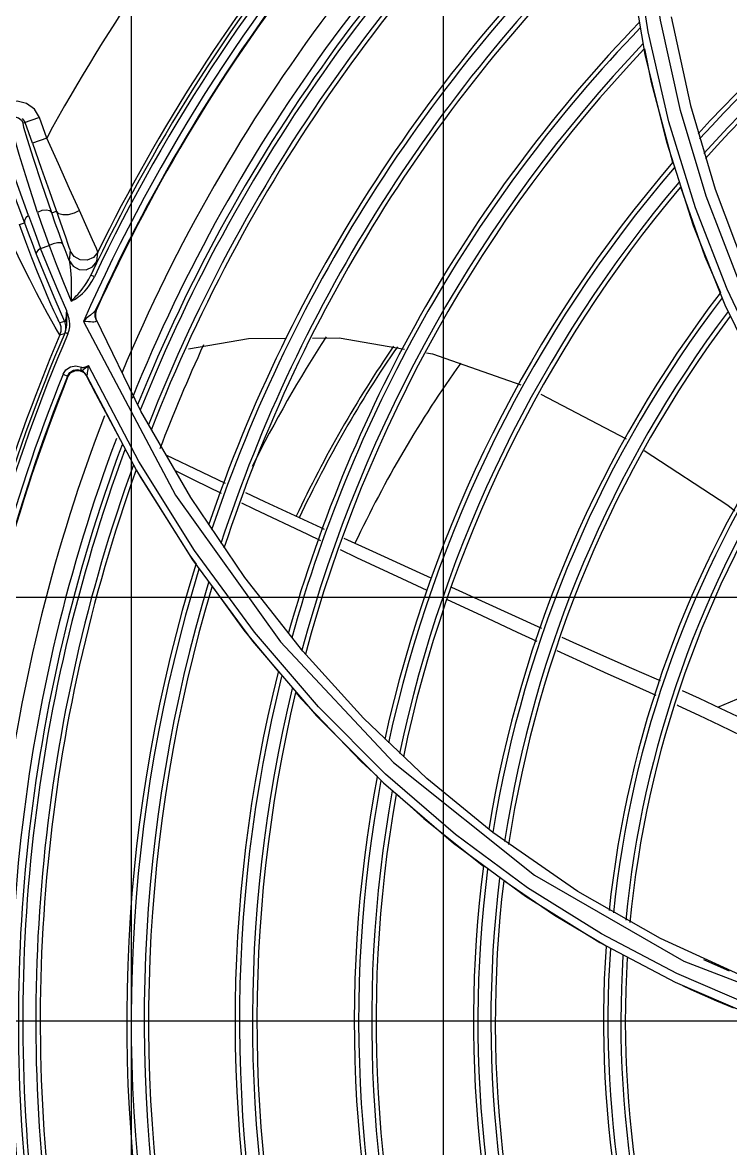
# Model space of a CAD drawing. Header units: metres. Extents: x -367 to 374, y -238 to 224.
# Drawn here: x 348.5031 to 348.5685, y 176.7491 to 176.8531 of the extents above; entities that cross this region are included whole.
import ezdxf
from ezdxf.enums import TextEntityAlignment as Align

# ---------------------------------------------------------------- set-up
doc = ezdxf.new("R2010")
doc.units = ezdxf.units.M
for name, color, linetype in [('ELE-ALIMENTADORES', 160, 'Continuous'), ('LA_BAU_BASES GERAIS_R00$0$ARQ-XREF-ATT', 8, 'Continuous'), ('LA_BAU_BASES GERAIS_R00$0$BASE', 253, 'Continuous'), ('LA_BAU_BASES GERAIS_R00$0$dutos', 31, 'Continuous')]:
    doc.layers.add(name, color=color, linetype=linetype)
doc.styles.add('LA_BAU_BASES GERAIS_R00$0$R60-125-RS', font='romans.shx', dxfattribs={"height": 0.19})
doc.styles.add('LA_BAU_BASES GERAIS_R00$0$R80-100-RS', font='romans.shx', dxfattribs={"height": 0.203})

# ---------------------------------------------------------------- blocks, each defined once
blk = doc.blocks.new('LA_BAU_BASES GERAIS_R00$0$LA_BAU_ALVENARIA SUPERIOR_R01')
at = {"layer": 'LA_BAU_BASES GERAIS_R00$0$BASE', "linetype": 'Continuous'}
blk.add_line((254.7, 176.8), (245.4, 176.8), dxfattribs=at)
blk = doc.blocks.new('LA_BAU_BASES GERAIS_R00$0$A$C2E3D5B4E')
at = {"layer": 'LA_BAU_BASES GERAIS_R00$0$dutos', "color": 251}
for p, q in [((-18.23678605464966, -1.455469513867399), (-18.23678605464966, -0.8957732504447335)), ((-18.20803900220153, -0.8957732504447335), (-18.20803900220153, -1.455469513867399)), ((-18.18937350055137, -1.099858523715454), (-18.19081154099035, -1.091377694332266)), ((-18.18698678761007, -1.096405056943411), (-18.18520906738752, -1.104562898105712)), ((-18.18520906738752, -1.104562898105712), (-18.18292602631129, -1.112309640008959)), ((-18.24687540031471, -1.105775212794185), (-18.24661064350084, -1.106158326810771)), ((-18.24529233861381, -1.105687746094361), (-18.24678246082783, -1.106219658543239)), ((-18.24461640573338, -1.107581341339198), (-18.24529237037814, -1.105687649057188)), ((-18.24593470457523, -1.108051931059151), (-18.24661064353995, -1.106158326826232)), ((-18.24461640059087, -1.1075813476902), (-18.24593470372179, -1.108051933451122)), ((-18.18292602631129, -1.112309640008959), (-18.18017119409956, -1.119656440113602)), ((-18.24415364714514, -1.114497747262419), (-18.24372169768628, -1.114343559039924)), ((-18.24713666218906, -1.115562573490649), (-18.24668245117289, -1.115400438806034)), ((-18.24338051051245, -1.115325005720194), (-18.2428691753056, -1.116779817105169)), ((-18.18198867986803, -1.123020791220085), (-18.18492495923726, -1.115696441766147)), ((-18.24517999187788, -1.117771729409185), (-18.24439709032492, -1.117508191240802)), ((-18.24440718797587, -1.119705615851387), (-18.24517999187788, -1.117771729409185)), ((-18.24246270795334, -1.117999819872409), (-18.24255066102057, -1.118893363228551)), ((-18.23998790779672, -1.118988423708913), (-18.23990051253725, -1.118108562939312)), ((-18.24018239139787, -1.11943724997235), (-18.24055185059763, -1.120245741659062)), ((-18.2402233895358, -1.120400779813906), (-18.24055184759538, -1.120245735294418)), ((-18.24387416188677, -1.12247272302983), (-18.24298356986571, -1.124515774086547)), ((-18.24277273334303, -1.123645899074461), (-18.24277766014404, -1.123536644155763)), ((-18.24273440295474, -1.123657456415629), (-18.24277677396606, -1.12354135964614)), ((-18.24027124928682, -1.12367218546359), (-18.24058903156947, -1.123928621155926)), ((-18.24005149268839, -1.123501734298486), (-18.24012975832602, -1.123770373678497)), ((-18.240081390157, -1.123443108046729), (-18.24010357618715, -1.123485318725386)), ((-18.24007881107389, -1.123439731640872), (-18.240081390157, -1.123443108046729)), ((-18.24005149268839, -1.123501734298486), (-18.24007881095315, -1.123439731695441)), ((-18.17862496463954, -1.129933748956944), (-18.18198867986803, -1.123020791220085)), ((-18.24298290622335, -1.124517190231643), (-18.24340358320842, -1.124657081994144)), ((-18.24016637496049, -1.124073209226196), (-18.24005108483163, -1.124371576681085)), ((-18.24015807682122, -1.123988017050749), (-18.24008141022364, -1.124257149549237)), ((-18.24012975832602, -1.123770373678497), (-18.24013055251919, -1.124050161489492)), ((-18.24013055251919, -1.124050161489492), (-18.2400722644843, -1.12425454123121)), ((-18.23592060734757, -1.132809667172921), (-18.24008143875972, -1.124257086126079)), ((-18.24339938613184, -1.125764957771651), (-18.24297967318944, -1.125626055354303)), ((-18.24266289747811, -1.125644077296045), (-18.24292978806261, -1.125529688213362)), ((-18.24193388799824, -1.12860594219427), (-18.24139874948196, -1.128734327749669)), ((-18.24144494458506, -1.128870251710111), (-18.24139999574686, -1.128729192115031)), ((-18.24144283616818, -1.128986277615411), (-18.24144494458506, -1.128870251710111)), ((-18.24094902306013, -1.128669591153255), (-18.2407734400615, -1.12858310089922)), ((-18.23611444783705, -1.137444183789), (-18.2407734400615, -1.12858310089922)), ((-18.24311632415936, -1.129389700234867), (-18.24269580930752, -1.129558867121602)), ((-18.24269580207908, -1.129558854828872), (-18.24266313207011, -1.129627025661364)), ((-18.24266316201374, -1.129627099000743), (-18.24241223733429, -1.129270725352114)), ((-18.24139410135535, -1.12905512669812), (-18.24144283616818, -1.128986277615411)), ((-18.24121933109348, -1.129167861266694), (-18.24139411965405, -1.12905514487619)), ((-18.24120114841742, -1.129229396720973), (-18.24097795954265, -1.129504406451076)), ((-18.24096291956141, -1.129492217332142), (-18.23629590952089, -1.138324573891794)), ((-18.2409467671996, -1.129525705760614), (-18.2407517302413, -1.12992799522425)), ((-18.24034401721224, -1.130758410440819), (-18.23759984294963, -1.135867422429044)), ((-18.19901577498183, -1.131224681823539), (-18.19114568496309, -1.135337250712553)), ((-18.23132303800219, -1.140777283942214), (-18.23592060734757, -1.132809667172921)), ((-18.23634183212073, -1.138209544975041), (-18.23607646181074, -1.138703602557314)), ((-18.23629590952089, -1.138324573891794), (-18.2311613649739, -1.146514271777676)), ((-18.22632912689301, -1.148164876815542), (-18.23132303800219, -1.140777283942214)), ((-18.2311613649739, -1.146514271777676), (-18.22561891293594, -1.154046316715437)), ((-18.22099174438517, -1.154957593975439), (-18.22632912689301, -1.148164876815542)), ((-18.19891102415647, -1.152851237555012), (-18.20722818179956, -1.149076112283353)), ((-18.21954579734711, -1.160105064764309), (-18.22544278372015, -1.153216083867107)), ((-18.22561891293594, -1.154046316715437), (-18.21972478779185, -1.160915072246269)), ((-18.21537707354605, -1.161133215076177), (-18.22099174438517, -1.154957593975439)), ((-18.18268338179212, -1.160126674205173), (-18.17623708550286, -1.157395641056326)), ((-18.22163102655998, -1.158770482121042), (-18.2211434717774, -1.159355203667189)), ((-18.21334692923017, -1.166327625067595), (-18.21954579734711, -1.160105064764309)), ((-18.21972478779185, -1.160915072246269), (-18.21352860075581, -1.16712420408993)), ((-18.20952347226967, -1.166706802414126), (-18.21537707354605, -1.161133215076177)), ((-18.2126186777507, -1.165222292257283), (-18.19961275169692, -1.175650408957779)), ((-18.20689622830059, -1.171888837001632), (-18.21334692923017, -1.166327625067595)), ((-18.21352860075581, -1.16712420408993), (-18.20707752159353, -1.172679519582005)), ((-18.20345122200501, -1.171703849887024), (-18.20952347226967, -1.166706802414126)), ((-18.20023868400415, -1.17679817021525), (-18.20689622830059, -1.171888837001632)), ((-18.19560216778746, -1.177152516946251), (-18.20345122200501, -1.171703849887024)), ((-18.19961275169692, -1.175650408957779), (-18.18583199062448, -1.183572905305198)), ((-18.18798214354979, -1.181494446069053), (-18.19560216778746, -1.177152516946251)), ((-18.1935861109464, -1.181862712026657), (-18.18662283151832, -1.18551427445999)), ((-18.1795849157204, -1.185323604417761), (-18.18798214354979, -1.181494446069053)), ((-18.18583199062448, -1.183572905305198), (-18.17208243946629, -1.18888934567957)), ((-18.18159196589477, -1.184494034669285), (-18.18396592560248, -1.183444438209506)), ((-18.17939775369382, -1.187751931293121), (-18.18645713462729, -1.184714860914198)), ((-18.18662283151832, -1.18551427445999), (-18.17955780230272, -1.188557792908966)), ((-18.18593677288777, -1.185809819182566), (-18.18518749849318, -1.186184658647278)), ((-17.81574627183056, -1.189107552631128), (-18.32254970736653, -1.189107552631128))]:
    blk.add_line(p, q, dxfattribs=at)
for points in [[(-18.18087748499818, -1.120445906610883), (-18.18374532341488, -1.112944708214116), (-18.18612590546707, -1.105024170489003), (-18.18797850117346, -1.09670108907693), (-18.1892607251815, -1.08799714053265), (-18.18993201808848, -1.078938287855806), (-18.18995280838374, -1.069555244561968)], [(-18.15067416381169, -1.161820352459642), (-18.15604962097154, -1.15741135329398), (-18.16116217012541, -1.15255198163203), (-18.16598860309819, -1.147242075495058), (-18.17050217680014, -1.141480424317422), (-18.17467089685442, -1.135268858283041), (-18.17845783839459, -1.128617105436831), (-18.18182911598262, -1.121533627086762), (-18.18475204720812, -1.114023169456402), (-18.1871901798205, -1.106095726450064), (-18.18910410555418, -1.09776683133822), (-18.19045198538754, -1.089057577388019), (-18.19119299514296, -1.079993918361367), (-18.19128831650221, -1.07060727018478)], [(-18.18682410031295, -1.109843790861021), (-18.18880855106875, -1.102452713050923), (-18.18940323768038, -1.099344318145711)], [(-18.18492495923726, -1.115696441766147), (-18.1873989764274, -1.107970213087071), (-18.18937350055137, -1.099858523715454)], [(-18.24529237037814, -1.105687649057188), (-18.24575818647804, -1.104912197412602), (-18.24647372912079, -1.104382579723449), (-18.24733677486404, -1.104164295012367), (-18.24823210883085, -1.104294996169472)], [(-18.2479325070567, -1.105674562839511), (-18.24757598040901, -1.105623820616245), (-18.24723470522838, -1.105713688479852), (-18.24696081217974, -1.105920475743631), (-18.24678246082783, -1.106219658543239)], [(-18.24629809438807, -1.114741900498018), (-18.24731226236258, -1.11190745754601), (-18.24818469354568, -1.109468488585833), (-18.24882466022336, -1.107676212823378), (-18.24921694473653, -1.106570984242524)], [(-18.24546095737765, -1.114443280656985), (-18.24639673470392, -1.111565623568083), (-18.2471606308635, -1.109095499426701), (-18.24767951662841, -1.107261060308417), (-18.24794021371144, -1.106111365659388)], [(-18.24415364714514, -1.114497747262419), (-18.245068032478, -1.111807992214551), (-18.24584292785994, -1.10947242321771), (-18.24640028119063, -1.107721382986426), (-18.24671818034426, -1.106623690118056), (-18.24678246082783, -1.106219658543239)], [(-18.24989564826194, -1.107330938635357), (-18.24959197994849, -1.107895628842186), (-18.24892924870824, -1.109499596665216), (-18.2479004872805, -1.112155285398046), (-18.24668245117289, -1.115400438806034)], [(-18.24593470457523, -1.108051931059151), (-18.24511739467073, -1.110352872294868), (-18.24435626545346, -1.11251770044845), (-18.24338051051245, -1.115325005720194)], [(-18.2416040120869, -1.114280076302464), (-18.242502197205, -1.112269795182044), (-18.24353722851993, -1.109968652051691), (-18.24461639362778, -1.10758134302904)], [(-18.18240748267965, -1.121877821624537), (-18.18385915185434, -1.118535180801871), (-18.18609920195809, -1.112118801325494)], [(-18.24415384878773, -1.114497697265676), (-18.24434036346804, -1.114305190500716), (-18.24468350794496, -1.114227939522777), (-18.24507925287082, -1.114279606058233), (-18.24546095737765, -1.114443280656985)], [(-18.24160394014666, -1.114280116680845), (-18.24209230232282, -1.114527064925539), (-18.2426283288446, -1.114668652423632), (-18.24312788398254, -1.114683637736732), (-18.24351288887851, -1.114569665008901), (-18.24372169508024, -1.114343566513242)], [(-18.23990034530232, -1.118108535076487), (-18.24003057319896, -1.117781993081451), (-18.24038225630773, -1.116991987408426), (-18.24088809941907, -1.115874836741284), (-18.2416040120869, -1.114280076302464)], [(-18.24629797267391, -1.114741966336794), (-18.24654874547946, -1.114954971806299), (-18.24668053668415, -1.115183722640893), (-18.24668245181545, -1.115400440052042)], [(-18.24668232620149, -1.115400394233973), (-18.24633348076316, -1.116333398411541), (-18.2459657108102, -1.117300617362332), (-18.2455797213679, -1.118297963518842)], [(-18.24629805880397, -1.114741885233514), (-18.24594354791009, -1.115723000644891), (-18.24557055566891, -1.116733203486262), (-18.24518057623266, -1.117768036856148)], [(-18.24546131105217, -1.114443203996132), (-18.24512744125218, -1.115435833245726), (-18.24477243657566, -1.116457782623627), (-18.24439766132809, -1.117504808182446)], [(-18.24311809341452, -1.117393940163026), (-18.24348366113315, -1.116398159057269), (-18.24382905673781, -1.115431395673284), (-18.24415365065727, -1.11449772021723)], [(-18.2441563947857, -1.124494056485844), (-18.24454307052952, -1.123794016111049), (-18.24501194362415, -1.122924656440944), (-18.24556279098999, -1.121875870854353), (-18.24619084242067, -1.120647558936696), (-18.24688365963482, -1.119250937121876), (-18.247622563292, -1.117712351159923), (-18.24838655224892, -1.116065665158374)], [(-18.24598705975802, -1.118647072246574), (-18.24655154777656, -1.117164125543866), (-18.24713653722097, -1.115562528918588)], [(-18.24311813820248, -1.117393918346977), (-18.24328891003347, -1.117267453306965), (-18.24362205386592, -1.117248195346008), (-18.24401440017368, -1.11733425181518), (-18.24439766075182, -1.117504734980855)], [(-18.24439709032492, -1.117508191240802), (-18.24374420136473, -1.119224840064078), (-18.24306881250004, -1.12093324394408), (-18.24237115394521, -1.122633152014885)], [(-18.24255053687364, -1.118893209204259), (-18.24274124386363, -1.11839512018804), (-18.24293043412706, -1.117895362169463), (-18.24311809341452, -1.117393940163026)], [(-18.2428691753056, -1.116779817105169), (-18.24269486293281, -1.117278762682588), (-18.24257101494516, -1.117641573274511), (-18.2424948262933, -1.117878172978351), (-18.24246258784729, -1.117999669540666)], [(-18.2455797213679, -1.118297963518842), (-18.24473988173418, -1.120400015285838), (-18.24387416188677, -1.12247272302983)], [(-18.24518057623266, -1.117768036856148), (-18.24542122586536, -1.11794781223233), (-18.24556213588335, -1.118133149391895), (-18.24557957299101, -1.118297907616295)], [(-18.23990051253725, -1.118108562939312), (-18.24030649050133, -1.118603479858109), (-18.24089278882479, -1.118866310835699), (-18.24153424469785, -1.118840086639182), (-18.24209815489792, -1.118529258668502), (-18.24246270795334, -1.117999819872409)], [(-18.2439489557014, -1.123536674673858), (-18.24422998947955, -1.122907317560191), (-18.24457454554033, -1.122113951214658), (-18.24498608694512, -1.121138762842918), (-18.24546010799429, -1.119980081454912), (-18.24598705975802, -1.118647072246574)], [(-18.24255073431561, -1.118893244554044), (-18.24251095748673, -1.119043259280431), (-18.24247600447688, -1.119250510755307), (-18.24244537730419, -1.119504246746772), (-18.24241869438367, -1.119800302314786), (-18.2423958434124, -1.120141538725591), (-18.24237682398564, -1.120535742586242), (-18.24236235055332, -1.120988601973465), (-18.24235471657494, -1.121494932847952), (-18.24235653339076, -1.122046594533174), (-18.24237189339874, -1.122628642468214)], [(-18.24255066102057, -1.118893363228551), (-18.24218295957382, -1.119421343377951), (-18.24161843327499, -1.119728948066211), (-18.2409788820903, -1.119752566095201), (-18.24039328006097, -1.119487452965302), (-18.23998790779672, -1.118988423708913)], [(-18.23998755179321, -1.118988049452753), (-18.24000971095495, -1.119047877624951), (-18.24007352620549, -1.119195066077452), (-18.24018239139787, -1.11943724997235)], [(-18.24277677396606, -1.12354135964614), (-18.24360600356988, -1.121628943293388), (-18.24440718797587, -1.119705615851387)], [(-18.24237206184398, -1.122628627423353), (-18.24226473144074, -1.122530285403343), (-18.24214991976578, -1.122421276216471), (-18.24202677639198, -1.122300382326728), (-18.24189482212421, -1.122165396304069), (-18.24175374149524, -1.122013868621423), (-18.24160339244531, -1.121843442774377), (-18.24144398876024, -1.121651712632854), (-18.24127646052523, -1.121436362067186), (-18.24110194253512, -1.12119421280812), (-18.2409212792553, -1.120920011862097), (-18.24073530463659, -1.120604690137668), (-18.24055184335907, -1.120245737295306)], [(-18.24237115394521, -1.122633152014885), (-18.24222429676809, -1.122564559756654), (-18.24206679621579, -1.122482838719122), (-18.24189859391754, -1.122381397949255), (-18.24171920151502, -1.122257390107904), (-18.24152832952564, -1.122107684489208), (-18.24132641210304, -1.121928541067689), (-18.24111453051273, -1.121715677159671), (-18.24089418358221, -1.121463391780424), (-18.24066823699775, -1.12116515747374), (-18.24044199003856, -1.120813845840246), (-18.24022232070911, -1.120404563490126)], [(-18.24340361579721, -1.124657096187264), (-18.24345791608232, -1.12456811418059), (-18.24356484229918, -1.124358229763118), (-18.2437276846083, -1.124017598867056), (-18.2439489557014, -1.123536674673858)], [(-18.24298344140425, -1.124515714162214), (-18.24295808164777, -1.12455632791324), (-18.2429326760647, -1.124571649805773), (-18.24290805851911, -1.124559477556147), (-18.24288424275539, -1.124518152912685), (-18.24286147384601, -1.124445142381489), (-18.24284075083642, -1.124342141324348), (-18.24282276887664, -1.124214970798391), (-18.24280776840817, -1.124069378048887), (-18.24279533890206, -1.123907415291058), (-18.24278527979163, -1.123729810056545), (-18.24277760242262, -1.123536669674365)], [(-18.24276969658843, -1.124059707727781), (-18.24277004330656, -1.123904067658884), (-18.24277273334303, -1.123645899074461)], [(-18.24266194499887, -1.125649072411477), (-18.24254990824761, -1.125310346764479), (-18.24249562759587, -1.125002585638583), (-18.24248618593901, -1.12472724816206), (-18.24250823289117, -1.124486178696031), (-18.24254873630298, -1.124277682047421), (-18.24259656245886, -1.124095608798768), (-18.24264512852039, -1.123933900550298), (-18.24269152601755, -1.123788782975396), (-18.24273440295474, -1.123657456415629)], [(-18.24010357618715, -1.123485318725386), (-18.24016548621557, -1.123574324720892), (-18.24027124928682, -1.12367218546359)], [(-18.24010357635029, -1.123485319133295), (-18.24017992229892, -1.123760277001736), (-18.24016637496049, -1.124073209226196)], [(-18.24007881095315, -1.123439731695441), (-18.24015717466841, -1.12370828951515), (-18.24015807682122, -1.123988017050749)], [(-18.24339937860088, -1.125764960972617), (-18.24347356503256, -1.125662757948874), (-18.24362255844017, -1.125421174738847), (-18.24384993849935, -1.125034141026561), (-18.2441563947857, -1.124494056485844)], [(-18.24339938613184, -1.125764957771651), (-18.24329970523991, -1.125403683228058), (-18.24330011233667, -1.125025083492517), (-18.24340358320842, -1.124657081994144)], [(-18.24298290622335, -1.124517190231643), (-18.24288040656813, -1.124880886799644), (-18.24287908975532, -1.125260244394383), (-18.24297967318944, -1.125626055354303)], [(-18.24292981605799, -1.125529676218491), (-18.24285225029632, -1.125311668833717), (-18.2427998507336, -1.125067101902175), (-18.24277749228531, -1.124826437590116), (-18.24277291533724, -1.12461270768307), (-18.24277213838036, -1.124419163649861), (-18.24276969658843, -1.124059707727781)], [(-18.24058903156947, -1.123928621155926), (-18.2407839407208, -1.124092635848399), (-18.24099594116421, -1.124283717162768), (-18.24122092437074, -1.124506136458592)], [(-18.24057634740302, -1.124565548374164), (-18.24077539789323, -1.124544947204583), (-18.24099514244733, -1.12452819836534), (-18.24122092437074, -1.124506136458592)], [(-18.24121978171513, -1.124510961650856), (-18.23273219479256, -1.140565933326968), (-18.22305663703207, -1.154090232080023), (-18.2126186777507, -1.165222292257283)], [(-18.24005108483163, -1.124371576681085), (-18.24005064383027, -1.124454468145075), (-18.24008681226053, -1.124513991089032), (-18.24015775440262, -1.124555039422546), (-18.24026524873432, -1.124573282031804), (-18.24040442004423, -1.124576737920677), (-18.24057634740302, -1.124565548374164)], [(-18.24005184516102, -1.124371913991752), (-18.24006058315592, -1.124326634924898), (-18.24007032292309, -1.124287999546311), (-18.24008140572892, -1.124257047969593)], [(-18.24292969918201, -1.125529480949069), (-18.2429550568678, -1.125582283506162), (-18.24297167473469, -1.125614406798547), (-18.24297966364736, -1.125626059573904)], [(-18.23152126474656, -1.127055377236218), (-18.22598612195475, -1.126097990227379), (-18.2224815872363, -1.126072187883608)], [(-18.22008281416277, -1.126054526776613), (-18.21762216384184, -1.126036410094173), (-18.21160019475428, -1.127066608114262)], [(-18.20958317077157, -1.12741166702898), (-18.20902227477745, -1.127507621347547), (-18.20087011733347, -1.130371432671552)], [(-18.24311538463394, -1.129394693471284), (-18.24284924801066, -1.128986551369678), (-18.24242712694979, -1.128700598289186), (-18.24193388799824, -1.12860594219427)], [(-18.24139874948196, -1.128734327749669), (-18.2413426045506, -1.128759391038045), (-18.24128708061392, -1.128769959404224), (-18.24122962732372, -1.128763469278226), (-18.24116823451413, -1.128750240467241), (-18.24110004307431, -1.128729975691556), (-18.24102733887469, -1.128703330885116), (-18.24094902306013, -1.128669591153255)], [(-18.24126546373213, -1.128992589230336), (-18.24117137102417, -1.128891220260982), (-18.2410443515729, -1.128800964888057), (-18.24091424897415, -1.128697246599302), (-18.24077480363428, -1.128577929357277)], [(-18.24082574962677, -1.129097429058845), (-18.24080725363058, -1.12894122260758), (-18.24079014730535, -1.128767865226735), (-18.24077466024687, -1.128577715026211)], [(-18.24269580207908, -1.129558854828872), (-18.24248513285249, -1.129239657882124), (-18.24215695263774, -1.12902436655412), (-18.24178381904903, -1.128958892699018), (-18.24139411965405, -1.12905514487619)], [(-18.24241223733429, -1.129270725352114), (-18.2420298555852, -1.129064284526237), (-18.24159682306401, -1.129049495740844), (-18.24120114841742, -1.129229396720973)], [(-18.24139411465944, -1.129055145702466), (-18.2413384889818, -1.129059408011187), (-18.24126546373213, -1.128992589230336)], [(-18.24096292316199, -1.129492203417328), (-18.24107325901286, -1.12931592104286), (-18.24121933109348, -1.129167861266694)], [(-18.2409626608279, -1.129491974289238), (-18.24094917171067, -1.129512999025053), (-18.24093179926558, -1.129518768281912), (-18.24091100796227, -1.129496102658948), (-18.2408876435104, -1.129436296466054), (-18.24086497760004, -1.129345349458333), (-18.24084481194438, -1.129232586836849), (-18.24082574962677, -1.129097429058845)], [(-18.2407517302413, -1.12992799522425), (-18.24055079027426, -1.130339040811293), (-18.24034402818575, -1.130758430415597)], [(-18.22810913321041, -1.139471927078546), (-18.23025533000236, -1.138464624867254), (-18.23358331423378, -1.136860210930706)], [(-18.18948758399961, -1.136419767936957), (-18.18174253756695, -1.141483930769652), (-18.18109778741962, -1.141984698889871)], [(-18.22544278372015, -1.153216083867107), (-18.23098449716827, -1.14566052572826), (-18.23611444783705, -1.137444183789)], [(-18.23607646181074, -1.138703602557314), (-18.23142457366396, -1.146125794132047), (-18.23083982376693, -1.146932437818748)], [(-18.22848637472305, -1.140392189425881), (-18.23094342485626, -1.139206772598016), (-18.23274374719358, -1.138315185924228)], [(-18.21897228866942, -1.143718842695478), (-18.21928097526711, -1.14357738487405), (-18.22449637893396, -1.141167547623525), (-18.22624174304394, -1.140348373381755)], [(-18.21933323441067, -1.144755426079598), (-18.22053022938087, -1.144192311927497), (-18.22548827138235, -1.141838640233971), (-18.22661725358341, -1.141293956801917)], [(-18.20912594881509, -1.148214792399529), (-18.21015629281862, -1.147747160823371), (-18.21452072708712, -1.145758802332864), (-18.21715575209407, -1.144551283452699)], [(-18.20950965881298, -1.149352441748476), (-18.21182765074013, -1.148274018506243), (-18.21599849545305, -1.146324220220947), (-18.21751240542164, -1.145612016620078)], [(-18.22933376019398, -1.149010004108902), (-18.22643303099051, -1.153011466808209), (-18.22321847625312, -1.156866663157132)], [(-18.19934986885426, -1.154071021866628), (-18.20116929831227, -1.153227442139439), (-18.20443914335829, -1.151708195602339), (-18.2076904913863, -1.150198522529251)], [(-18.18798052899888, -1.157705588345095), (-18.18834385917955, -1.157543924942445), (-18.19062456574181, -1.1565422756982), (-18.19318995308936, -1.155415752955093), (-18.19601771457951, -1.154157142950851), (-18.19706060395208, -1.153686431185349)], [(-18.18838032179315, -1.159057784406002), (-18.19048540379549, -1.158109891420452), (-18.19280330479023, -1.157068384579077), (-18.19535387218627, -1.155912203818104), (-18.19749367536735, -1.15492894877633)], [(-18.17688638728873, -1.162894418895746), (-18.17804185073362, -1.162351141707575), (-18.18035110064034, -1.161241816096833), (-18.18242652103413, -1.16024740906613), (-18.18436599896143, -1.159335776628438), (-18.18595268740728, -1.158611769475272)], [(-18.2211434717774, -1.159355203667189), (-18.21559551828886, -1.165155865955228), (-18.21409586624122, -1.166523190762007)], [(-18.17571532960096, -1.165074054906825), (-18.17823235422975, -1.163878772439318), (-18.18043847290573, -1.162806875465037), (-18.18246034315246, -1.161823606935457), (-18.18439640089389, -1.160895836958105), (-18.18633706649757, -1.159989338912681), (-18.18642475266972, -1.159949353431955)], [(-18.2123295270726, -1.168133670583472), (-18.20982766680163, -1.170414770132709), (-18.20430082497626, -1.174799431404324)], [(-18.20707752159353, -1.172679519582005), (-18.20041638829537, -1.177588802358684), (-18.1935861109464, -1.181862712026657)], [(-18.20242010005677, -1.176136630906683), (-18.19776720272421, -1.179332669082839), (-18.19297449242697, -1.182159695881353)], [(-18.18645713462729, -1.184714860914198), (-18.19341433214299, -1.181068495214447), (-18.20023868400415, -1.17679817021525)], [(-18.18518751207773, -1.186184708010103), (-18.1827984715618, -1.187240989362351), (-18.18122913581408, -1.187889288692247)]]:
    blk.add_lwpolyline(points, dxfattribs=at)
for centre, radius, start, end in [((-18.09466975517489, -1.189107552631128), 0.1835191446238739, 119.5863259961325, 158.1019567357797), ((-18.09466975517489, -1.189107552631128), 0.1829190643037325, 119.589056064672, 158.1020136586147), ((-18.09466975517489, -1.189107552631128), 0.1838579538727667, 120.2350051674352, 154.8473070587281), ((-18.09466975517489, -1.189107552631128), 0.1706766452543957, 127.2380179116836, 151.4670103845322), ((-18.09466975517489, -1.189107552631128), 0.1613181166993597, 126.8025673595189, 154.7309351660796), ((-18.09466975517489, -1.189107552631128), 0.1616563787858307, 126.9312869530319, 153.9473339001127), ((-18.09466975517489, -1.189107552631128), 0.1595533422293841, 128.0863084084438, 155.7142873895181), ((-18.09466975517489, -1.189107552631128), 0.1594991318143624, 128.0983991703619, 155.711968718812), ((-18.09466975517489, -1.189107552631128), 0.1550344239350705, 128.8300136893872, 157.2989998169505), ((-18.09466975517489, -1.189107552631128), 0.1532666650701395, 129.4064388199371, 157.9725285798742), ((-18.09466975517489, -1.189107552631128), 0.1525695896359621, 129.5896382705635, 158.1055036002439), ((-18.09466975517489, -1.189107552631128), 0.1521594917460079, 129.7225194079855, 158.2365964946649), ((-18.09466975517489, -1.189107552631128), 0.1509594453672031, 130.1108522918805, 158.6196116604035), ((-18.09466975517489, -1.189107552631128), 0.1505494440418232, 130.2433301241378, 158.7502442762859), ((-18.09466975517489, -1.189107552631128), 0.1215697583754143, 112.6969069433391, 137.640134551417), ((-18.09466975517489, -1.189107552631128), 0.12115966048376, 112.8275134094769, 137.7602932072058), ((-18.09466975517489, -1.189107552631128), 0.1199596141066552, 113.2092720167679, 138.1109297543765), ((-18.09466975517489, -1.189107552631128), 0.1195496127812754, 113.3395335266912, 138.2303683952606), ((-18.09466975517489, -1.189107552631128), 0.1601573393350057, 138.0060445612091, 156.2129858526657), ((-18.09466975517489, -1.189107552631128), 0.160954411074083, 138.0060445612091, 154.7319882962844), ((-18.09466975517489, -1.189107552631128), 0.1425696429187949, 132.8005442834681, 161.2683695197514), ((-18.09466975517489, -1.189107552631128), 0.1421595461780344, 132.9307999365967, 161.3964415749832), ((-18.09466975517489, -1.189107552631128), 0.1409594997992296, 133.3113783073071, 161.7705226770173), ((-18.09466975517489, -1.189107552631128), 0.1405494984738497, 133.4411825831679, 161.8980705635067), ((-18.09466975517489, -1.189107552631128), 0.132569698347016, 135.9436763185496, 164.352637818045), ((-18.09466975517489, -1.189107552631128), 0.1321596006100609, 136.0709753022946, 164.4772513216719), ((-18.09466975517489, -1.189107552631128), 0.1309595542312561, 136.4428113644109, 164.8410937324094), ((-18.09466975517489, -1.189107552631128), 0.1305495529058762, 136.5695976226492, 164.9651029411414), ((-18.09466975517489, -1.189107552631128), 0.1215697583754143, 139.3120170545293, 167.6401345495833), ((-18.09466975517489, -1.189107552631128), 0.12115966048376, 139.4355797224754, 167.7602932208711), ((-18.09466975517489, -1.189107552631128), 0.1199596141066552, 139.7963564653012, 168.1109297509726), ((-18.09466975517489, -1.189107552631128), 0.1195496127812754, 139.9193214450358, 168.2303683852081), ((-18.09466975517489, -1.189107552631128), 0.1105698182491134, 142.5720335316373, 170.797052204704), ((-18.09466975517489, -1.189107552631128), 0.1101597203591592, 142.6912000909658, 170.9118681391601), ((-18.09466975517489, -1.189107552631128), 0.1089596739803544, 143.0389436023006, 171.2465731177743), ((-18.09466975517489, -1.189107552631128), 0.1085496726566745, 143.1573979986513, 171.3604927709538), ((-18.09466975517489, -1.189107552631128), 0.1616563787858307, 156.9312869722118, 183.9473338978601), ((-18.09466975517489, -1.189107552631128), 0.1613170238875081, 156.7889728728179, 184.7658846450688), ((-18.09466975517489, -1.189107552631128), 0.1610249339747126, 156.7905330371185, 184.765977932278), ((-18.09466975517489, -1.189107552631128), 0.1491704994784974, 155.2580756036416, 159.2563245703465), ((-18.11963316064532, -1.190415829276105), 0.1183130985698723, 146.9723696721739, 153.654404472941), ((-18.11963316064532, -1.190415829276105), 0.112656275967102, 145.6103080958282, 154.8289185643893), ((-18.11963316064532, -1.190415829276105), 0.1123425673705814, 145.5364699390398, 154.8279088768306), ((-18.11963316064532, -1.190415829276105), 0.106685744767811, 144.4266242413503, 154.8039083985711), ((-18.09466975517489, -1.189107552631128), 0.1600061888176485, 158.0873418617064, 185.7322151448251), ((-18.09466975517489, -1.189107552631128), 0.1595548766036322, 158.0858086051714, 185.7320015978999), ((-18.09466975517489, -1.189107552631128), 0.1594991318143624, 158.0983991710197, 185.7119687149457), ((-18.09466975517489, -1.189107552631128), 0.1550344239350705, 158.8745401253761, 187.3066242856675), ((-18.09466975517489, -1.189107552631128), 0.09856988356788522, 145.980474353681, 174.0582138199967), ((-18.09466975517489, -1.189107552631128), 0.09815978567793099, 146.0938046308889, 174.1657089626576), ((-18.09466975517489, -1.189107552631128), 0.1532666650701395, 159.4505119177258, 187.8484865082212), ((-18.09466975517489, -1.189107552631128), 0.1525695896359621, 159.5896382691326, 188.105503592944), ((-18.09466975517489, -1.189107552631128), 0.09695973929912617, 146.4242085021381, 174.4786858317638), ((-18.09466975517489, -1.189107552631128), 0.09654973797374632, 146.5366480881617, 174.5850491346213), ((-18.09466975517489, -1.189107552631128), 0.1521594917460079, 159.7225194160909, 188.2365964793445), ((-18.09466975517489, -1.189107552631128), 0.1509594453672031, 160.1108522878518, 188.6196116657023), ((-18.09466975517489, -1.189107552631128), 0.1505494440418232, 160.2433301254177, 188.7502442708949), ((-18.09466975517489, -1.189107552631128), 0.1425696429187949, 162.8005442931529, 191.2683695227693), ((-18.09466975517489, -1.189107552631128), 0.1421595461780344, 162.9307999278114, 191.3964415836255), ((-18.09466975517489, -1.189107552631128), 0.1409594997992296, 163.3113782997686, 191.770522675909), ((-18.09466975517489, -1.189107552631128), 0.1405494984738497, 163.4411825604429, 191.8980705597234), ((-18.09466975517489, -1.189107552631128), 0.132569698347016, 165.9436763149006, 194.3526378077179), ((-18.09466975517489, -1.189107552631128), 0.1321596006100609, 166.0709752959512, 194.4772513280959), ((-18.09466975517489, -1.189107552631128), 0.1309595542312561, 166.442811374795, 194.8410937470075), ((-18.09466975517489, -1.189107552631128), 0.1305495529058762, 166.5695976009165, 194.9651029370343), ((-18.09466975517489, -1.189107552631128), 0.1215697583754143, 169.312017038596, 197.6401345639108), ((-18.09466975517489, -1.189107552631128), 0.12115966048376, 169.4355797226935, 197.7602932191892), ((-18.09466975517489, -1.189107552631128), 0.1199596141066552, 169.7963564627749, 198.1109297428303), ((-18.09466975517489, -1.189107552631128), 0.1195496127812754, 169.9193214453256, 198.2303683976043), ((-18.09466975517489, -1.189107552631128), 0.1105698182491134, 172.5720335318642, 200.7970522251393), ((-18.09466975517489, -1.189107552631128), 0.1101597203591592, 172.6912000811599, 200.9118554933224), ((-18.09466975517489, -1.189107552631128), 0.1089596739803544, 173.038943612199, 201.2465731276129), ((-18.09466975517489, -1.189107552631128), 0.1085496726566745, 173.1573979982272, 201.3604927686964), ((-18.09466975517489, -1.189107552631128), 0.09856988356788522, 175.9804743721741, 204.0582138187588), ((-18.09466975517489, -1.189107552631128), 0.09815978567793099, 176.0938046280116, 204.1657089711729), ((-18.09466975517489, -1.189107552631128), 0.09695973929912617, 176.4242084953394, 204.4786858338849), ((-18.09466975517489, -1.189107552631128), 0.09654973797374632, 176.5366481012415, 204.5850491449939)]:
    blk.add_arc(centre, radius, start, end, dxfattribs=at)
blk = doc.blocks.new('LA_BAU_BASES GERAIS_R00')
at = {"layer": 'LA_BAU_BASES GERAIS_R00$0$ARQ-XREF-ATT'}
blk.add_blockref('LA_BAU_BASES GERAIS_R00$0$A$C2E3D5B4E', (366.75, 177.95), dxfattribs=at)
at = {"layer": 'LA_BAU_BASES GERAIS_R00$0$BASE'}
blk.add_blockref('LA_BAU_BASES GERAIS_R00$0$LA_BAU_ALVENARIA SUPERIOR_R01', (100, 0), dxfattribs=at)
at = {"layer": 'LA_BAU_BASES GERAIS_R00$0$BASE', "style": 'LA_BAU_BASES GERAIS_R00$0$R60-125-RS'}
for p in [(242.7815727361595, 218.919159373358), (358.6365727361596, 192.964159373358)]:
    blk.add_attdef('S', text='', height=0.19, rotation=90, dxfattribs=at).set_placement(p, align=Align.MIDDLE_CENTER)
at = {"layer": 'LA_BAU_BASES GERAIS_R00$0$BASE', "style": 'LA_BAU_BASES GERAIS_R00$0$R80-100-RS'}
blk.add_attdef('ACESSO', text='', height=0.203, dxfattribs=at).set_placement((365.922255870473, 191.9868442639211), align=Align.TOP_CENTER)
at = {"layer": 'LA_BAU_BASES GERAIS_R00$0$BASE', "style": 'LA_BAU_BASES GERAIS_R00$0$R60-125-RS'}
blk.add_attdef('S', text='', height=0.19, dxfattribs=at).set_placement((266.114159373358, 180.9134272638404), align=Align.MIDDLE_CENTER)

msp = doc.modelspace()

# ---------------------------------------------------------------- block references
at = {"layer": 'ELE-ALIMENTADORES', "color": 2}
msp.add_blockref('LA_BAU_BASES GERAIS_R00', (0, 0), dxfattribs=at)

doc.saveas('drawing.dxf')
